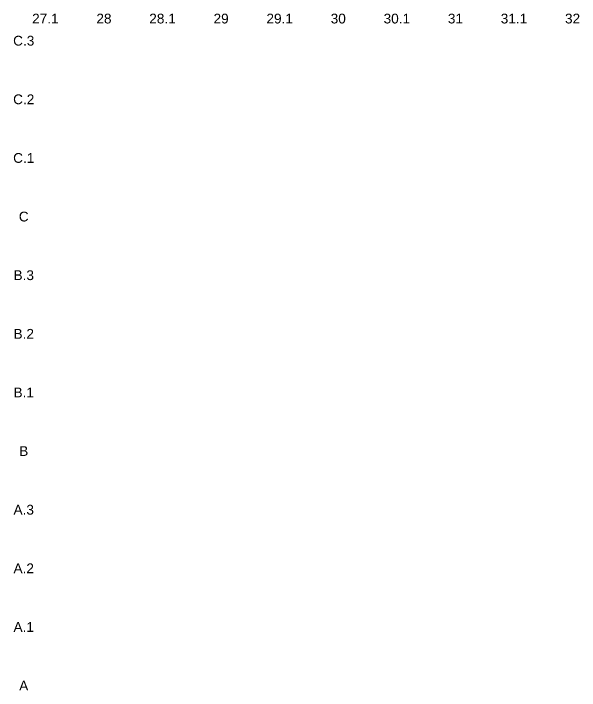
# Model space of a CAD drawing. Header units: millimetres. Extents: x 325046 to 1268204, y 1875583 to 2761998.
# Drawn here: x 1020818 to 1078785, y 1883738 to 1953018 of the extents above; entities that cross this region are included whole.
import ezdxf
from ezdxf.enums import TextEntityAlignment as Align

# ---------------------------------------------------------------- set-up
doc = ezdxf.new("R2010")
doc.units = ezdxf.units.MM
doc.header["$LTSCALE"] = 100
doc.layers.add('Popis OS', color=7, linetype='Continuous', true_color=0xbd0a5d)
doc.styles.add('ARIL-TENKÝ', font='arial.ttf')

msp = doc.modelspace()

# ---------------------------------------------------------------- texts
at = {"layer": 'Popis OS', "linetype": 'ByBlock', "style": 'ARIL-TENKÝ'}
for s, p in [('27.1', (1024078.7, 1952502.8)), ('28', (1030078.7, 1952502.8)), ('28.1', (1036078.7, 1952502.8)), ('29', (1042078.7, 1952502.8)), ('29.1', (1048078.7, 1952502.8)), ('30', (1054078.7, 1952502.8)), ('30.1', (1060078.7, 1952502.8)), ('31', (1066078.7, 1952502.8)), ('31.1', (1072078.7, 1952502.8)), ('32', (1078078.7, 1952502.8)), ('C.3', (1021863.7, 1950237.8)), ('C.2', (1021863.7, 1944237.8)), ('C.1', (1021863.7, 1938237.8)), ('C', (1021863.7, 1932237.8)), ('B.3', (1021863.7, 1926237.8)), ('B.2', (1021863.7, 1920237.8)), ('B.1', (1021863.7, 1914237.8)), ('B', (1021863.7, 1908237.8)), ('A.3', (1021863.7, 1902237.8)), ('A.2', (1021863.7, 1896237.8)), ('A.1', (1021863.7, 1890237.8)), ('A', (1021863.7, 1884237.8))]:
    msp.add_text(s, height=1000, dxfattribs=at).set_placement(p, align=Align.MIDDLE_CENTER)

doc.saveas('drawing.dxf')
